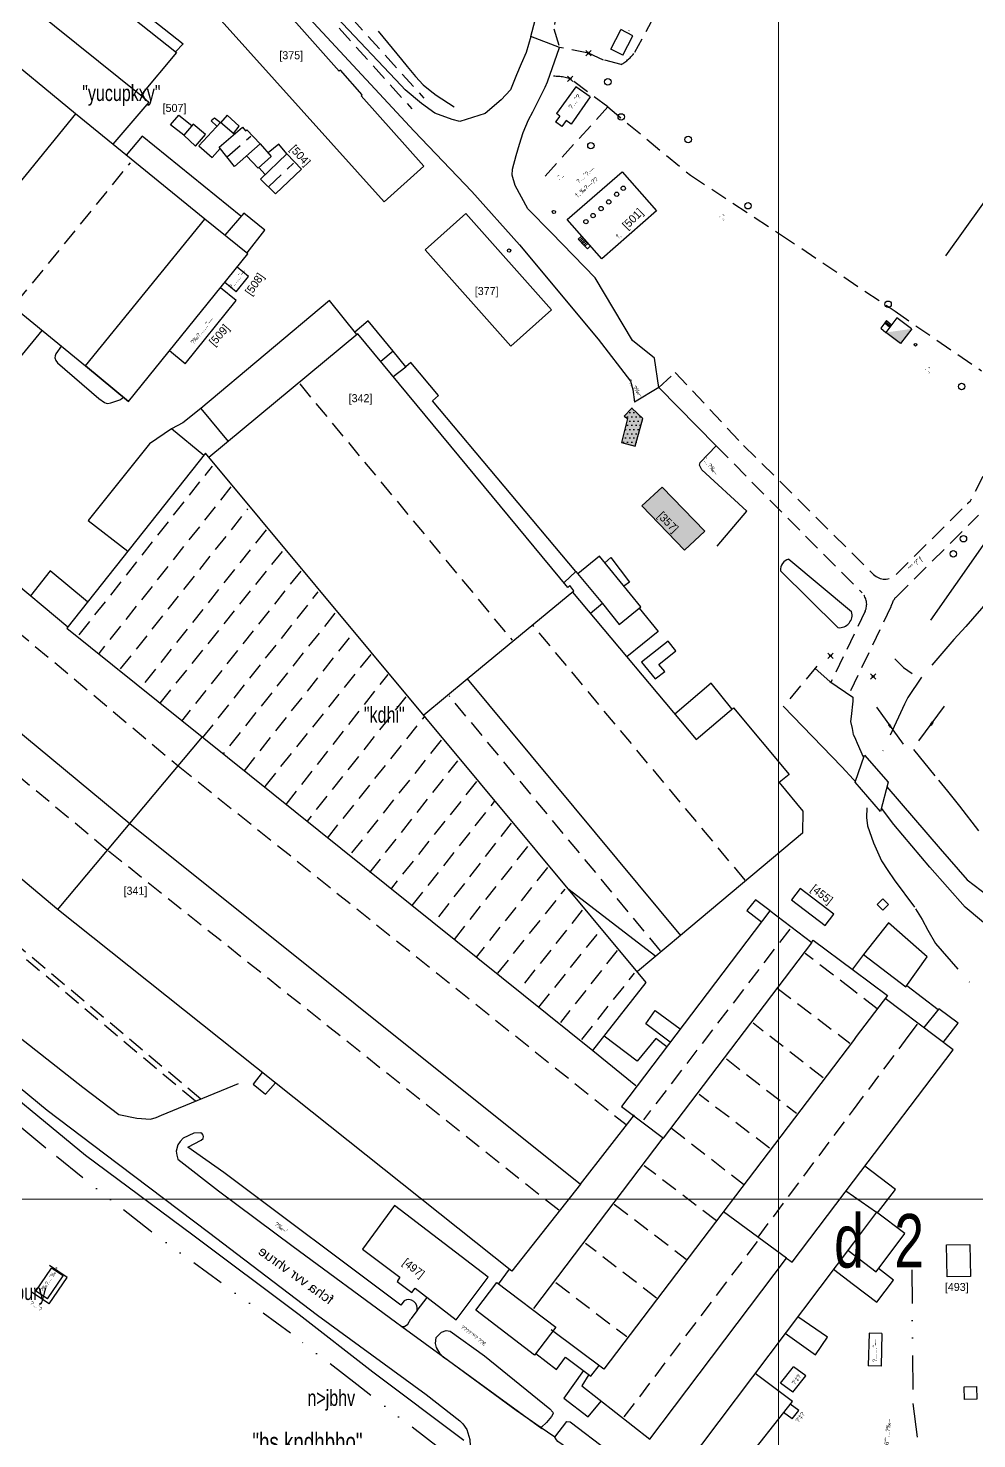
# Model space of a CAD drawing. Header units: millimetres. Extents: x 206768 to 208678, y 737854 to 739416.
# Drawn here: x 207295.3 to 207473.1, y 738824.6 to 739089 of the extents above; entities that cross this region are included whole.
import ezdxf
from ezdxf.enums import TextEntityAlignment as Align

# ---------------------------------------------------------------- set-up
doc = ezdxf.new("R2010")
doc.units = ezdxf.units.MM
doc.header["$LTSCALE"] = 0.5
doc.header["$PDMODE"] = 3
doc.header["$PDSIZE"] = 0.5
doc.linetypes.add('DIVIDE', pattern=[31.75, 12.7, -6.35, 0, -6.35, 0, -6.35])
doc.linetypes.add('HIDDEN', pattern=[9.524999999999999, 6.35, -3.175])
doc.layers.get('0').update_dxf_attribs({"color": 2})
for name, color, linetype in [('1BATIM', 6, 'Continuous'), ('1GADA', 14, 'Continuous'), ('1MADREGOT', 60, 'Continuous'), ('1TELE', 45, 'HIDDEN'), ('2LOCAL_PT', 7, 'Continuous'), ('E-ARUGA', 13, 'Continuous'), ('F-SHAAR', 41, 'HIDDEN'), ('H-DOT', 2, 'Continuous'), ('H-KATAN', 6, 'Continuous'), ('H-MIVNE', 6, 'Continuous'), ('H-ROOF', 6, 'HIDDEN'), ('H-SCHACHA', 6, 'Continuous'), ('H-TAS', 6, 'Continuous'), ('MISPAR', 1, 'Continuous'), ('R-GESHER', 1, 'Continuous'), ('R-MIDRACHA', 31, 'Continuous'), ('reshet', 255, 'Continuous'), ('TEXT', 7, 'Continuous'), ('TR_ANOT_L', 7, 'Continuous'), ('W-CANAL', 7, 'DIVIDE'), ('W-PIPE', 7, 'Continuous')]:
    doc.layers.add(name, color=color, linetype=linetype)
for name, color, linetype, lineweight in [('1COVER', 7, 'Continuous', 25), ('1DIRT-ROAD', 30, 'HIDDEN', 25), ('1KAV-ASFLT', 7, 'Continuous', 25), ('1PRAT', 12, 'Continuous', 25), ('A-NOTE', 82, 'Continuous', 9), ('R-E-SAFA', 7, 'Continuous', 25), ('R-ROAD', 7, 'Continuous', 25), ('rehovot', 7, 'Continuous', 40)]:
    doc.layers.add(name, color=color, linetype=linetype, lineweight=lineweight)
doc.layers.add('help', color=2, linetype='Continuous', lineweight=9, plot=False)
doc.styles.add('ESD', font='HEBTXT')
doc.styles.add('NR1', font='narkism$.shx')
doc.styles.add('REHOV-BIG', font='gil1.shx', dxfattribs={"height": 1.8})
doc.styles.add('TRHEBTXT', font='hebtxt')
pattern_1 = [(0, (0, 0), (0.396875, 0.79375), [0, -0.79375])]

# ---------------------------------------------------------------- blocks, each defined once
blk = doc.blocks.new('TRP9910')
blk.add_circle((0, 0), 0.35)
blk.add_point((0, 0))
at = {"style": 'TRHEBTXT', "flags": 8}
blk.add_attdef('HIGHTM', text='', height=1.6, dxfattribs=at).set_placement((-1, 0), align=Align.RIGHT)
blk.add_attdef('NAME', text='', height=1.8, dxfattribs=at).set_placement((0, 2.1), align=Align.BOTTOM_CENTER)
blk.add_attdef('HIGHTC', (1, 0), '', height=1.6, dxfattribs=at)
blk.add_attdef('MARK', text='', height=2, dxfattribs=at).set_placement((0, -1.3), align=Align.TOP_CENTER)
blk = doc.blocks.new('ANOT0')
at = {"style": 'TRHEBTXT', "flags": 8}
blk.add_attdef('TEXT', text='', height=1.6, dxfattribs=at).set_placement((0, -1.155555555555556), align=Align.TOP_CENTER)
blk = doc.blocks.new('ANOT200')
at = {"style": 'TRHEBTXT', "flags": 8}
blk.add_attdef('TEXT', text='', height=1.8, dxfattribs=at).set_placement((0, 0), align=Align.MIDDLE_CENTER)
blk = doc.blocks.new('ANOT21')
at = {"style": 'TRHEBTXT', "flags": 8}
blk.add_attdef('TEXT', text='', height=1.6, dxfattribs=at).set_placement((0, -1.155555555555556), align=Align.TOP_CENTER)
blk = doc.blocks.new('ANOT12')
at = {"style": 'TRHEBTXT', "flags": 8}
blk.add_attdef('TEXT', text='', height=1.6, dxfattribs=at).set_placement((0, -1.155555555555556), align=Align.TOP_CENTER)
blk = doc.blocks.new('TR_LOT')
at = {"flags": 8}
blk.add_attdef('LOT', text='', height=3, dxfattribs=at).set_placement((0, 0), align=Align.MIDDLE_CENTER)
blk = doc.blocks.new('PIPE-1')
for p, q in [((0.7495712233940139, 0.1998856595600955), (-0.7495712233940139, 0.1998856595600955)), ((0.7495712233940139, 0.1499142446555197), (-0.7495712233940139, 0.1499142446555197)), ((0.7495712233940139, 0.09994282980915159), (-0.7495712233940139, 0.09994282980915159)), ((0.7495712233940139, 0.04997141490457579), (-0.7495712233940139, 0.04997141490457579)), ((0.7495712233940139, 0), (-0.7495712233940139, 0)), ((0.7495712233940139, -0.04997141490457579), (-0.7495712233940139, -0.04997141490457579)), ((0.7495712233940139, -0.09994282980915159), (-0.7495712233940139, -0.09994282980915159)), ((0.7495712233940139, -0.1499142446555197), (-0.7495712233940139, -0.1499142446555197)), ((0.7495712233940139, -0.1998856595600955), (-0.7495712233940139, -0.1998856595600955))]:
    blk.add_line(p, q)
blk.add_lwpolyline([(-0.7495712233940139, -0.2498570744646713), (0.7495712233940139, -0.2498570744646713), (0.7495712233940139, 0.2498570744646713), (-0.7495712233940139, 0.2498570744646713)], close=True)

msp = doc.modelspace()

# ---------------------------------------------------------------- hatches: boundary and pattern name
at = {"layer": 'H-DOT'}
h = msp.add_hatch(dxfattribs=at)
h.set_pattern_fill('DOTS', color=253, scale=0.5, style=0)
h.set_pattern_definition(pattern_1)
h.paths.add_polyline_path([(207505.9, 738984.82), (207506.6, 738985.8), (207507.62, 738985.38), (207506.89, 738984.18)])
h.paths.add_polyline_path([(207503.1, 739003.99), (207504.48, 739002.9), (207505.47, 739004.11), (207504, 739005.11)])
h.paths.add_polyline_path([(207418.35, 738991.16), (207422.14, 738994.73), (207414.17, 739002.99), (207410.35, 738999.46)])
h.paths.add_polyline_path([(207531.3019267592, 738993.4751169131), (207534.3188674941, 738997.7558282303), (207536.413101335, 738996.2798320629), (207533.3961901397, 738991.9991626164)])
h.paths.add_polyline_path([(207408.47, 739017.81), (207407.05, 739016.32), (207407.65, 739015.84), (207406.53, 739011.33), (207409.09, 739010.64), (207410.5, 739015.84)])
edge = h.paths.add_edge_path()
edge.add_line((207460.9195902256, 739032.6728332972), (207458.84, 739029.89))
edge.add_line((207458.84, 739029.89), (207456.0572553775, 739031.9896159788))
edge.add_line((207458.14, 739034.75), (207456.07, 739031.9800000001))
edge.add_line((207460.91, 739032.66), (207458.14, 739034.75))
h = msp.add_hatch(dxfattribs=at)
h.set_pattern_fill('DOTS', color=253, scale=0.5, style=0)
h.set_pattern_definition(pattern_1)
h.paths.add_polyline_path([(207409.09, 739010.64), (207410.5, 739015.84), (207408.47, 739017.81), (207407.05, 739016.32), (207407.65, 739015.84), (207406.53, 739011.33)])

# ---------------------------------------------------------------- linework, layer by layer
at = {"layer": '1BATIM'}
for p, q in [((207336.6281416525, 739042.4936887322), (207334.4885052014, 739044.221247052)), ((207334.3023507913, 739039.6160681357), (207336.6281416525, 739042.4936887322)), ((207334.3021331289, 739037.9453990739), (207331.3455445781, 739040.3325705704)), ((207334.3023507913, 739039.6160681357), (207332.1627143401, 739041.3436264558)), ((207324.7475328348, 739026.1238225705), (207334.3021331289, 739037.9453990739)), ((207458.14, 739034.75), (207456.07, 739031.9800000001)), ((207460.91, 739032.66), (207458.14, 739034.75)), ((207458.84, 739029.89), (207456.0572553775, 739031.9896159788)), ((207460.9195902256, 739032.6728332972), (207458.84, 739029.89)), ((207324.7475328348, 739026.1238225705), (207321.7909442839, 739028.5109940672)), ((207455.3179164785, 738844.3207015494), (207452.9185514601, 738844.375905795)), ((207436.3346220458, 738835.0160444156), (207438.7754796166, 738838.1232867416)), ((207441.0537601802, 738836.4261328144), (207438.7754796166, 738838.1232867416)), ((207455.1776056876, 738838.2223154611), (207452.7782406692, 738838.2775197068)), ((207438.6129026095, 738833.3188904885), (207441.0537601802, 738836.4261328144)), ((207438.6129026095, 738833.3188904885), (207436.3346220458, 738835.0160444156)), ((207439.7527628256, 738829.9135028205), (207438.1483398934, 738831.1086816425)), ((207438.5168855747, 738828.340215567), (207436.9124626425, 738829.535394389)), ((207438.5168855747, 738828.340215567), (207439.7527628256, 738829.9135028205))]:
    msp.add_line(p, q, dxfattribs=at)
for points in [[(207452.9185514603, 738844.375905795), (207452.7782406692, 738838.2775197068)], [(207455.3179164786, 738844.3207015494), (207455.1776056876, 738838.2223154611)]]:
    msp.add_lwpolyline(points, dxfattribs=at)
at = {"layer": '1COVER'}
for p, q in [((207302.6169254184, 738854.871610779), (207299.2920670991, 738857.0956948369)), ((207299.2371531006, 738849.913797476), (207302.6169254184, 738854.871610779)), ((207299.2371531006, 738849.913797476), (207295.9560695227, 738852.1085994729))]:
    msp.add_line(p, q, dxfattribs=at)
at = {"layer": '1DIRT-ROAD'}
for p, q in [((207414.87, 739095.31), (207408.96, 739084.4500000001)), ((207355.8331066497, 739091.0254817683), (207369.4731066497, 739075.9254817683)), ((207355.8331066497, 739091.0254817683), (207369.4731066497, 739075.9254817683)), ((207353.6068933503, 739089.0145182316), (207367.2468933503, 739073.9145182318)), ((207353.6068933503, 739089.0145182316), (207367.2468933503, 739073.9145182318)), ((207400.34, 739084.3200000001), (207394.91, 739085.43)), ((207403.16, 739083.05), (207400.34, 739084.3200000001)), ((207406.44, 739082.2000000001), (207403.16, 739083.05)), ((207403.94, 739074.25), (207396.92, 739079.53)), ((207403.94, 739074.25), (207391.88, 739060.92)), ((207403.94, 739074.25), (207419.45, 739061.4500000001)), ((207419.45, 739061.4500000001), (207436.34, 739050.3600000001)), ((207436.34, 739050.3600000001), (207457.79, 739035.9500000001)), ((207457.79, 739035.9500000001), (207473.99, 739024.8)), ((207413.53, 739021.6400000001), (207416.5760862522, 739024.4965136992)), ((207416.5760862523, 739024.4965136993), (207429.4688813446, 739010.7480881633)), ((207478.71, 739013.4), (207471.796020906, 739000.2370579932)), ((207424.27, 739010.7100000001), (207451.6110660073, 738983.150490964)), ((207429.4195641307, 739010.7988477584), (207453.7613928869, 738986.6162894192)), ((207457.9894698021, 738986.6156781461), (207471.3231346403, 738999.8544414553)), ((207457.9812186564, 738982.3799164445), (207473.4368653595, 738997.7255585447)), ((207452.1837093281, 738979.7348988077), (207445.7576357851, 738966.4046212495)), ((207457.0122765021, 738980.5398694179), (207449.1162760711, 738964.1603685238))]:
    msp.add_line(p, q, dxfattribs=at)
for points in [[(207389.51, 739087.46), (207391.81, 739095.66), (207392.58, 739101.9), (207393.41, 739108.08), (207393.87, 739114.61), (207393.76, 739122.16), (207393.22, 739123.61), (207391.35, 739126.62), (207390.12, 739128.19), (207388.23, 739129.83), (207385.23, 739131.78), (207383.9, 739132.12), (207379.57, 739132.48), (207377.54, 739132.83), (207374.3, 739133.24), (207372.53, 739132.71)], [(207400.64, 739108.38), (207399.1, 739107.08), (207398.5, 739106.47), (207395.33, 739096.14), (207394.48, 739092.82), (207393.83, 739088.87), (207394.91, 739085.43)]]:
    msp.add_lwpolyline(points, dxfattribs=at)
for centre, radius, start, end in [((207402.2468034403, 739089.4325801469), 8.360210103172426, 300.1036553206263, 323.4169440883588), ((207393.8857491075, 739069.8851468451), 10.11087883712782, 72.53653220864089, 94.96881660589742), ((207473.4368653594, 738997.7255585447), 3, 123.1578942578012, 134.7953730895041), ((207455.875739083, 738988.7445610567), 3, 225.188059869533, 314.7953730895041), ((207449.4813220342, 738981.0376278332), 3, 334.2628648878151, 44.77202793291369), ((207454.3098892082, 738981.8425984434), 3, 334.2628648878151, 344.6175487653074), ((207460.0949493755, 738980.2510335338), 3, 134.7953730812545, 164.6175487653074)]:
    msp.add_arc(centre, radius, start, end, dxfattribs=at)
at = {"layer": '1GADA'}
for p, q in [((207482.26, 739003.49), (207464.41, 738978.0800000001)), ((207437.89, 738989.49), (207449.66, 738979.66)), ((207436.31, 738987.3200000001), (207447.1, 738976.65))]:
    msp.add_line(p, q, dxfattribs=at)
for centre, radius, start, end in [((207438.3902735334, 738987.4655381646), 2.085358322043537, 103.88052718948, 184.001953346683), ((207447.3420061159, 738979.0378120743), 2.400044470952586, 264.2128013199881, 15.02498103145522)]:
    msp.add_arc(centre, radius, start, end, dxfattribs=at)
at = {"layer": '1KAV-ASFLT'}
for p, q in [((207413.53, 739021.6400000001), (207408.93, 739018.89)), ((207413.53, 739021.6400000001), (207424.27, 739010.7100000001)), ((207368.2083197672, 738848.6479999785), (207370.1074607885, 738851.0897527201)), ((207365.37, 738845.68), (207391.5571888364, 738826.5455863156)), ((207394.03, 738824.91), (207391.25, 738826.76))]:
    msp.add_line(p, q, dxfattribs=at)
for points in [[(207244.26, 738944.51), (207245.68, 738942.39), (207246.51, 738941.38), (207247.03, 738940.75), (207258.87, 738929.59), (207268.46, 738921.07), (207288.77, 738903.72), (207305.58, 738890.53), (207312.33, 738885.4), (207315.68, 738884.69), (207318.22, 738884.49), (207319.32, 738884.81), (207320.32, 738885.25), (207334.7323527579, 738891.212515584)], [(207238.33, 738940.3400000001), (207265.12, 738914.08), (207298.89, 738886.22), (207309.7, 738878.02), (207329.08, 738863.33), (207349.53, 738847.76), (207369.88, 738832.94), (207376.19, 738827.98), (207376.78, 738827.41), (207377.56, 738826.32), (207378.08, 738824.49), (207378.48, 738817.59), (207376.43, 738810.95)], [(207331.95, 738874.53), (207325.25, 738879.27), (207327.75, 738880.61), (207328.12, 738880.9), (207328.2, 738881.25), (207328.12, 738881.52), (207327.93, 738881.75), (207327.66, 738881.95), (207326.33, 738881.9), (207324.38, 738880.97), (207323.77, 738880.36), (207323.37, 738879.71), (207323.07, 738878.53), (207323.14, 738877.78), (207323.38, 738877.05), (207331, 738871.1), (207344.99, 738860.65), (207364.15, 738846.55)], [(207364.16, 738846.55), (207365.37, 738845.68), (207365.85, 738845.65), (207366.5, 738846.11), (207367.05, 738847.1)], [(207394.61, 738824.12), (207394.33, 738824.4), (207394.03, 738824.91), (207396.3, 738827.86), (207396.89, 738827.81), (207403.93, 738822.43), (207404.08, 738822.13), (207403.95, 738821.57), (207403.89, 738821.25), (207403.87, 738820.64), (207403.66, 738820.3), (207403.02, 738819.4), (207402.69, 738818.99), (207402.44, 738818.75), (207402.33, 738818.66), (207401.66, 738819.23), (207394.61, 738824.12)]]:
    msp.add_lwpolyline(points, dxfattribs=at)
at = {"layer": '1MADREGOT'}
for p, q in [((207398.9925683678, 739050.0127705083), (207398.4074316323, 739049.4672294918)), ((207399.197146249, 739049.7933442325), (207398.6120095135, 739049.247803216)), ((207399.4017241302, 739049.5739179567), (207398.8165873947, 739049.0283769402)), ((207398.9925683678, 739050.0127705083), (207400.2325683678, 739048.6827705083)), ((207398.4074316323, 739049.4672294918), (207399.6474316322, 739048.1372294917)), ((207399.6063020114, 739049.3544916809), (207399.0211652759, 739048.8089506644)), ((207399.8234126053, 739049.12162306), (207399.2382758698, 739048.5760820433)), ((207400.0279904865, 739048.9021967842), (207399.442853751, 739048.3566557675)), ((207400.2325683677, 739048.6827705083), (207399.6474316322, 739048.1372294917)), ((207456.22, 739034.2100000001), (207455.87, 739033.76)), ((207455.87, 739033.76), (207456.8098891274, 739032.9700931802)), ((207456.0269850811, 739033.9803366789), (207456.9584478917, 739033.1975115509)), ((207456.22, 739034.2100000001), (207457.1514628105, 739033.427174872))]:
    msp.add_line(p, q, dxfattribs=at)
at = {"layer": '1PRAT'}
for p, q in [((207404.5199896098, 739085.101049294), (207406.3899896098, 739088.7410492939)), ((207408.65, 739087.5800000001), (207406.41, 739088.78)), ((207406.78, 739083.9400000001), (207408.65, 739087.5800000001)), ((207406.78, 739083.9400000001), (207404.5199896098, 739085.101049294)), ((207397.99, 739078.02), (207394.31, 739073.04)), ((207400.65, 739076.16), (207397.0748777432, 739071.0471907511)), ((207400.65, 739076.16), (207397.99, 739078.02)), ((207394.9465200176, 739072.5491948967), (207394.1665200176, 739071.4491948967)), ((207395.35, 739070.6100000001), (207394.1665200176, 739071.4491948967)), ((207394.94, 739072.54), (207394.31, 739073.04)), ((207396.13, 739071.7100000001), (207395.35, 739070.6100000001)), ((207397.0748777432, 739071.0471907511), (207396.1290020106, 739071.7085925791)), ((207396.35, 739053.17), (207406.63, 739062.1000000001)), ((207406.63, 739062.1000000001), (207413.1, 739054.77)), ((207413.1, 739054.77), (207402.83, 739045.79)), ((207402.83, 739045.79), (207396.35, 739053.17)), ((207400.16, 739047.65), (207399.6474316322, 739048.1372294917)), ((207400.16, 739047.65), (207400.6989730554, 739048.2170029092)), ((207400.6916797656, 739048.2251002935), (207400.1986033409, 739048.717065458)), ((207455.87, 739033.76), (207455.13, 739032.77)), ((207455.13, 739032.77), (207456.07, 739031.9800000001))]:
    msp.add_line(p, q, dxfattribs=at)
for centre, radius in [((207403.96, 739078.9700000001, 9.24), 0.6), ((207406.47, 739072.3900000001, 9.39), 0.6), ((207419.02, 739068.16, 9.75), 0.6), ((207400.78, 739067, 9.5), 0.6), ((207405.62, 739057.9, 11.4), 0.4), ((207406.85, 739059.02, 11.4), 0.4), ((207393.85, 739054.5700000001, 9.45), 0.3), ((207402.7, 739055.2, 11.44), 0.4), ((207404.1400000001, 739056.4500000001, 11.43), 0.4), ((207430.24, 739055.7300000001, 9.82), 0.6), ((207399.85, 739052.75, 11.45), 0.4), ((207401.2, 739053.89, 11.5), 0.4), ((207385.45, 739047.3300000001, 10.77), 0.3), ((207456.49, 739037.28, 9.98), 0.6), ((207461.61, 739029.6900000001, 9.25), 0.25), ((207470.28, 739021.8500000001, 10.46), 0.6), ((207470.62, 738993.3200000001, 9.45), 0.6), ((207468.72, 738990.49, 9.4), 0.6)]:
    msp.add_circle(centre, radius, dxfattribs=at)
at = {"layer": '1TELE'}
for p, q in [((207326.6441393131, 738887.8663513927), (207246.4208982835, 738955.0584901132)), ((207327.6866143432, 738888.297632372), (207247.0005323534, 738955.877430249))]:
    msp.add_line(p, q, dxfattribs=at)
at = {"layer": 'E-ARUGA'}
msp.add_lwpolyline([(207399.3947708119, 738837.3814572438), (207395.74, 738832.24), (207400.3, 738828.72), (207402.7375262236, 738831.672888911)], dxfattribs=at)
at = {"layer": 'F-SHAAR'}
msp.add_lwpolyline([(207443.16, 738969.41), (207438.01, 738963.29)], dxfattribs=at)
at = {"layer": 'H-KATAN'}
for points in [[(207410.26, 738970.16), (207412.85, 738967.03), (207414.65, 738968.45), (207413.53, 738969.75), (207416.69, 738972.31), (207415.24, 738974.12), (207410.26, 738970.16)], [(207439.9952354435, 738927.7788289248), (207438.3622413666, 738925.6310050796), (207444.7148344082, 738920.8012181676), (207446.3477855726, 738922.9490747307), (207439.9952354435, 738927.7788289248)], [(207455.4978246896, 738923.7020290545), (207456.5451920281, 738924.7301992105), (207455.4871543917, 738925.8079701321), (207454.4398081803, 738924.779779582), (207455.4978246896, 738923.7020290545)], [(207473.0350728195, 738834.4216404913), (207473.0953587254, 738832.0312483513), (207470.7999515469, 738831.973335006), (207470.7396177248, 738834.3637302336), (207473.0350728195, 738834.4216404913)]]:
    msp.add_lwpolyline(points, dxfattribs=at)
at = {"layer": 'H-MIVNE'}
for p, q in [((207326.21, 739071.03), (207324.48, 739068.96)), ((207328.53, 739069.11), (207326.21, 739071.03)), ((207331.33, 739071.34), (207327.29, 739066.98)), ((207333.9279081813, 739069.1483490652), (207331.33, 739071.34)), ((207324.48, 739068.96), (207326.69, 739066.92)), ((207326.69, 739066.92), (207328.53, 739069.11)), ((207331.1, 739066.73), (207335.45, 739070.45)), ((207335.45, 739070.45), (207336.04, 739069.76)), ((207336.04, 739069.76), (207336.29, 739069.99)), ((207336.29, 739069.99), (207338.78, 739067.32)), ((207327.29, 739066.98), (207329.82, 739064.81)), ((207329.82, 739064.81), (207331.3160177646, 739066.455619541)), ((207333.95, 739063.11), (207331.1, 739066.73)), ((207338.78, 739067.32), (207333.95, 739063.11)), ((207343.81, 739065.44), (207338.86, 739060.75)), ((207342.32, 739067.25), (207340.2827414059, 739065.628508466)), ((207343.81, 739065.44), (207342.32, 739067.25)), ((207346.56, 739062.62), (207343.81, 739065.44)), ((207339.7505689892, 739061.5937916281), (207338.5133881335, 739062.9003471113)), ((207338.86, 739060.75), (207341.65, 739057.94)), ((207341.65, 739057.94), (207346.56, 739062.62)), ((207408.47, 739017.81), (207407.05, 739016.32)), ((207410.5, 739015.84), (207408.47, 739017.81)), ((207407.65, 739015.84), (207406.53, 739011.33)), ((207407.05, 739016.32), (207407.65, 739015.84)), ((207409.09, 739010.64), (207410.5, 739015.84)), ((207406.53, 739011.33), (207409.09, 739010.64)), ((207299.43, 738987.33), (207295.7247261618, 738982.6457759717)), ((207306.455337415, 738981.4966492635), (207299.43, 738987.33)), ((207364, 738868.33), (207357.99, 738860.14)), ((207381.55, 738854.93), (207364, 738868.33)), ((207357.99, 738860.14), (207365, 738854.91)), ((207467.4647649754, 738860.9366135518), (207471.8199954349, 738861.002400979)), ((207467.5549443695, 738854.9626410225), (207467.4647649754, 738860.9366135518)), ((207471.8199954349, 738861.002400979), (207471.9101757587, 738855.0283413393)), ((207365, 738854.91), (207364.45, 738854.11)), ((207364.45, 738854.11), (207367.2, 738852.03)), ((207375.52, 738846.88), (207381.55, 738854.93)), ((207471.9101757587, 738855.0283413393), (207467.5549443695, 738854.9626410225)), ((207367.2, 738852.03), (207367.87, 738852.83)), ((207367.87, 738852.83), (207375.52, 738846.88))]:
    msp.add_line(p, q, dxfattribs=at)
at = {"layer": 'H-ROOF'}
for points in [[(207332.67, 739064.94), (207337.03, 739068.76)], [(207293.08, 739037.51), (207314.49, 739063.8)], [(207340.39, 739059.36), (207345.04, 739063.69)], [(207346.21, 739022.33), (207386.01, 738974.32)], [(207304.87, 738975.29), (207329.84, 739006.94)], [(207333.32, 739003.03), (207308.54, 738971.81)], [(207312.64, 738968.91), (207336.51, 738998.93)], [(207339.89, 738995), (207316.55, 738965.58)], [(207274.71, 738991.48), (207323.45, 738950.72), (207407.4, 738883.5)], [(207320.07, 738962.51), (207343.11, 738991.14)], [(207346.4, 738987.27), (207324.03, 738959.13)], [(207327.99, 738955.97), (207349.69, 738983.37)], [(207352.8, 738979.37), (207331.78, 738952.9)], [(207394.75, 738867.44), (207310.2, 738934.89), (207261.44, 738975.55)], [(207335.84, 738949.82), (207356.13, 738975.53)], [(207429.71, 738929.31), (207389.97, 738977.03)], [(207359.53, 738971.64), (207339.52, 738946.73)], [(207343.65, 738943.52), (207362.77, 738967.88)], [(207366.1, 738963.69), (207347.57, 738940.36)], [(207413.84, 738916.08), (207374.24, 738963.85)], [(207351.4, 738937.18), (207369.57, 738959.95)], [(207372.71, 738955.54), (207355.66, 738934.11)], [(207359.36, 738930.78), (207375.84, 738951.67)], [(207379.35, 738947.79), (207363.39, 738927.82)], [(207367.3, 738924.56), (207382.72, 738944.06)], [(207385.86, 738939.99), (207371.38, 738921.42)], [(207375.19, 738918.19), (207389.26, 738936.02)], [(207392.63, 738931.67), (207379.3, 738914.88)], [(207383.33, 738911.86), (207395.95, 738927.62)], [(207399.16, 738923.69), (207387.39, 738908.81)], [(207438.05, 738920.14), (207410.67, 738884.41)], [(207391.04, 738905.51), (207402.49, 738919.84)], [(207405.68, 738916.12), (207395.1, 738902.62)], [(207450, 738908.614740741), (207440.95, 738915.6)], [(207399.11, 738899.46), (207408.97, 738911.9)], [(207435.71, 738909.05), (207449.3, 738898.79)], [(207454.45, 738905.18), (207450, 738908.614740741)], [(207444.31, 738892.24), (207431.21, 738902.49)], [(207460.2688082123, 738900), (207462.02, 738902.34)], [(207450, 738886.2784810974), (207460.2688082124, 738900)], [(207426.2, 738895.8), (207439.32, 738885.62)], [(207434.27, 738879.1), (207421.06, 738889.14)], [(207432.13, 738862.4), (207450, 738886.2784810974)], [(207415.87, 738882.83), (207429.39, 738872.35)], [(207424.31, 738865.48), (207410.77, 738875.8)], [(207405.16, 738868.59), (207418.65, 738858.29)], [(207407.05, 738828.71), (207432.46, 738862.18)], [(207413.08, 738850.99), (207399.75, 738861.22)], [(207394.22, 738853.88), (207407.49, 738843.77)]]:
    msp.add_lwpolyline(points, dxfattribs=at)
at = {"layer": 'H-SCHACHA'}
for p, q in [((207296.749000761, 738852.3000502556), (207299.6781367696, 738856.5968217846)), ((207301.8392946773, 738855.1511671471), (207299.6781367696, 738856.5968217846)), ((207298.9101586685, 738850.8543956178), (207301.8392946773, 738855.1511671471)), ((207298.9101586685, 738850.8543956178), (207296.749000761, 738852.3000502556))]:
    msp.add_line(p, q, dxfattribs=at)
for points in [[(207316.3728109335, 739092.4191582024), (207324.36, 739086.08), (207322.9, 739084.61)], [(207324.48, 739068.96), (207321.96, 739070.89), (207323.55, 739072.72), (207325.9754342744, 739070.7493346522)], [(207333.7733706157, 739069.2787202626), (207334.85, 739070.63), (207332.61, 739072.71), (207331.38, 739071.28), (207330.2, 739072.15), (207329.6, 739071.63), (207330.6680035016, 739070.6255681354)], [(207338.78, 739067.32), (207340.85, 739064.99), (207338.39, 739062.79), (207336.2282824182, 739065.095832087)], [(207418.35, 738991.16), (207422.14, 738994.73), (207414.17, 739002.99), (207410.35, 738999.46), (207418.35, 738991.16)], [(207403.3730099138, 738988.8197292301), (207404.52, 738989.78), (207408.05, 738985.2), (207406.9524125587, 738984.4571882972)], [(207409.8636192407, 738980.3266614593), (207413.4, 738975.96), (207407.5165263409, 738971.1575886387)], [(207415.007110441, 738898.0829602152), (207412.98, 738899.62), (207409.46, 738895.4), (207403.2990051787, 738900.1075206908)], [(207339.1957050132, 738893.2768160905), (207337.49, 738891.07), (207339.82, 738889.23), (207341.637133903, 738891.3317452372)], [(207450, 738853.5570460047), (207454.39, 738850.23), (207457.52, 738854.35), (207454.6869228019, 738856.5020490254)], [(207446.2738951868, 738856.3809462627), (207450, 738853.5570460047)]]:
    msp.add_lwpolyline(points, dxfattribs=at)
at = {"layer": 'H-TAS'}
for p, q in [((207336.5, 739046.71), (207328.4, 739053.25)), ((207314.12, 739019.02), (207336.5, 739046.71)), ((207306.07, 739025.76), (207314.12, 739019.02)), ((207300.67, 738923.97), (207252.22, 738964.55)), ((207385.96, 738856.02), (207300.67, 738923.97)), ((207398.85, 738872.36), (207385.96, 738856.02)), ((207450, 738861.3248410485), (207418.47, 738819.49)), ((207438.55, 738831.62), (207431.544980828, 738836.838231673)), ((207428.99, 738819.45), (207438.55, 738831.62))]:
    msp.add_line(p, q, dxfattribs=at)
for points in [[(207305.93, 739118.96), (207362.03, 739056.46), (207369.47, 739063.16), (207357.72, 739076.33), (207357.93, 739076.5), (207353.84, 739081.15), (207353.62, 739080.97), (207313.68, 739125.93)], [(207301.4450092312, 739101.692313257), (207323.1, 739084.45), (207316.42, 739076.45)], [(207288.0874719253, 739099.2032299615), (207316.42, 739076.45), (207317.92, 739075.14), (207311.2017590518, 739067.2484032139)], [(207304.16, 739072.98), (207288.66, 739085.73)], [(207314.12, 739019.02), (207306.07, 739025.76), (207328.4, 739053.25), (207304.16, 739072.98), (207281.79, 739045.56), (207306.07, 739025.76)], [(207335.1924612916, 739053.752667469), (207316.69, 739068.76), (207313.6978804047, 739065.2167004792)], [(207336.34, 739046.9), (207339.64, 739051.17), (207335.72, 739054.37), (207332.1651099777, 739050.2100223142)], [(207393.411398906, 739036.2384272086), (207385.7513182543, 739029.4250949997), (207369.7084882366, 739047.4613353304), (207377.3684337485, 739054.2748217436), (207393.411398906, 739036.2384272086)], [(207297.8599391562, 739032.3296034909), (207293.63, 739027.19), (207287.73, 739032.1), (207291.7480577674, 739037.3615213721)], [(207356.9303669989, 739031.5891204376), (207351.79, 739037.96), (207327.65, 739017.73), (207332.8005208518, 739011.5493749777)], [(207363.71, 739028.46), (207359.05, 739034.18), (207356.5426745798, 739032.0696195363)], [(207377.59, 738967.07), (207397.58, 738983.54), (207396.85, 738984.56), (207396.46, 738984.2), (207357.1, 739031.73), (207329.2000124507, 739008.5591664433)], [(207363.75, 739023.7), (207366.09, 739025.56), (207363.71, 739028.46), (207361.3941276008, 739026.5445354455)], [(207397.97, 738987.15), (207371.09, 739019.19), (207372.21, 739020.15), (207367.0115218415, 739026.3322487951), (207366.09, 739025.56)], [(207327.65, 739017.73), (207324.27, 739015.06), (207322.18, 739013.94)], [(207328.2165082765, 739008.9197389083), (207322.18, 739013.94), (207318.07, 739011.1), (207306.57, 738996.72), (207314.0073045096, 738991.0135209404)], [(207328.55, 739009.34), (207302.53, 738976.55), (207401.17, 738897.38), (207411.13, 738910.14), (207328.55, 739009.34)], [(207302.77, 738976.76), (207278.83, 738996.76)], [(207402.98, 738981.19), (207406.0817002844, 738977.2452133459), (207410.15, 738980.56), (207402.38, 738990.03), (207398.3317213304, 738986.7196887963)], [(207395.75, 738985.13), (207397.97, 738987.15), (207402.98, 738981.19), (207400.7095348084, 738979.2774406514)], [(207397.3174861761, 738983.323711722), (207420.5, 738955.67), (207427.54, 738961.64), (207437.95, 738949.14), (207436.1, 738947.6), (207440.54, 738942.27), (207440.42, 738938.1), (207417.6, 738918.95)], [(207265.32, 738980.56), (207314.33, 738939.94), (207398.85, 738872.36), (207408.94, 738885.36)], [(207369.46, 738960.34), (207377.58, 738967.07), (207417.6, 738918.95), (207409.49, 738912.21)], [(207427.21, 738961.46), (207423.32, 738966.25), (207416.4951415122, 738960.4472732048)], [(207327.8976180401, 738956.1895547422), (207300.76, 738923.76)], [(207396.4901433634, 738927.7262651778), (207412.9571761171, 738915.0914755894)], [(207434.36, 738923.6), (207431.62, 738925.61), (207430.04, 738923.62), (207432.7729514414, 738921.5195657044)], [(207406.53, 738886.9), (207414.38, 738880.94), (207442.17, 738917.6), (207434.35, 738923.6), (207406.53, 738886.9)], [(207451.91, 738915.41), (207459.83, 738909.32), (207463.79, 738914.92), (207456.58, 738921.31), (207451.91, 738915.41)], [(207442.16, 738917.59), (207442.47, 738918.08), (207450, 738912.4797989948)], [(207451.91, 738915.41), (207450, 738912.8891441443)], [(207450, 738912.8891441443), (207449.8016294988, 738912.627330825)], [(207450, 738912.4797989948), (207456.4, 738907.72), (207450.5380899358, 738900)], [(207460.0284097549, 738909.6005794514), (207465.8872727273, 738905.0700000001)], [(207465.403095488, 738900), (207455.9663159293, 738907.1488481077)], [(207415.6503460215, 738898.9315132634), (207411.1, 738902.41), (207412.83, 738904.89), (207417.5393869667, 738901.4235263005)], [(207467.6816486486, 738899.9999999999), (207469.64, 738902.49), (207466, 738905.21), (207463.1681808506, 738901.6930633145)], [(207450, 738899.2913479978), (207403.21, 738837.67), (207393.31, 738845.06)], [(207450.5380899357, 738900), (207450, 738899.2913479978)], [(207450, 738872.9273126445), (207468.69, 738897.51), (207465.403095488, 738900)], [(207466.8309355895, 738898.9183373476), (207467.6816486486, 738899.9999999999)], [(207401.17, 738897.38), (207409.19, 738890.82)], [(207414.2933524027, 738881.0057859464), (207390.02, 738849.01)], [(207454.4900080716, 738866.9505193012), (207457.9, 738871.31), (207452.1072363842, 738875.6989302591)], [(207437.48, 738858.47), (207438.5008881734, 738857.7449987796), (207450, 738872.9273126445)], [(207448.6010452895, 738871.0802682975), (207450, 738870.1009999998)], [(207450, 738870.1009999998), (207454.33, 738867.07), (207450, 738861.3248410485)], [(207400.3769727584, 738836.6411564135), (207399.07, 738834.55), (207411.83, 738824.54), (207437.48, 738858.48), (207425.63, 738867.15)], [(207450, 738859.1593457945), (207454.24, 738855.91), (207459.66, 738863.09), (207454.33, 738867.07)], [(207448.89, 738860.01), (207450, 738859.1593457945)], [(207394.22, 738845.51), (207390.21, 738840.27), (207379.23, 738848.73), (207383.13, 738853.88), (207394.22, 738845.51)], [(207383.481699414, 738853.6145604964), (207385.5174047178, 738856.3726128434)], [(207437.2114641227, 738844.4170763629), (207442.8976821303, 738840.3431166887), (207445.1260457551, 738843.6401512612), (207439.5625919188, 738847.4762109172)], [(207390.47, 738840.6), (207394.35, 738837.62), (207396.04, 738839.91), (207400.75, 738836.36), (207402.3412649821, 738838.3184799781)]]:
    msp.add_lwpolyline(points, dxfattribs=at)
at = {"layer": 'help', "elevation": 8.36}
for points in [[(207237.5062545967, 739150.209511107), (207435.9562545967, 739150.209511107), (207435.9562545967, 738869.544511107), (207237.5062545967, 738869.544511107)], [(207435.9562545967, 739150.209511107), (207634.4062545967, 739150.209511107), (207634.4062545967, 738869.544511107), (207435.9562545967, 738869.544511107)], [(207237.5062545967, 738869.544511107), (207435.9562545967, 738869.544511107), (207435.9562545967, 738588.8795111071), (207237.5062545967, 738588.8795111071)], [(207435.9562545967, 738869.544511107), (207634.4062545967, 738869.544511107), (207634.4062545967, 738588.8795111071), (207435.9562545967, 738588.8795111071)]]:
    msp.add_lwpolyline(points, close=True, dxfattribs=at)
at = {"layer": 'R-E-SAFA'}
for p, q in [((207365.16, 738849.68), (207331.95, 738874.53)), ((207365.7591124143, 738850.4806649206), (207365.1599999999, 738849.68)), ((207368.2083197672, 738848.6479999785), (207367.0500000002, 738847.1000000003))]:
    msp.add_line(p, q, dxfattribs=at)
for points in [[(207301.5417182213, 739029.4527503796), (207300.47, 739027.96), (207300.36, 739027.6), (207300.3, 739027.25), (207300.46, 739026.73), (207300.78, 739026.32), (207308.57, 739019.59), (207309.61, 739018.88), (207309.93, 739018.7), (207310.22, 739018.65), (207310.82, 739018.78), (207312.5, 739019.36), (207312.84, 739019.58), (207313.17, 739019.87)], [(207374.11, 738839.23), (207373.08, 738839.92), (207372.5, 738840.56), (207371.82, 738841.73), (207371.68, 738842.5), (207371.76, 738843.61), (207372.76, 738844.6), (207373.67, 738844.93), (207374.38, 738844.76), (207380.85, 738840.16), (207393.1, 738830.25), (207393.63, 738829.62), (207393.73, 738829.34), (207393.38, 738828.78), (207392.45, 738827.64), (207391.51, 738826.81), (207391.25, 738826.76), (207386.78, 738829.88), (207374.11, 738839.23)]]:
    msp.add_lwpolyline(points, dxfattribs=at)
msp.add_arc((207366.5825146626, 738849.0281594344), 1.66965968099005, 346.8390783437317, 119.5482108267183, dxfattribs=at)
at = {"layer": 'R-GESHER'}
msp.add_lwpolyline([(207450.34, 738947.66), (207452.08, 738952.73), (207456.49, 738947.68), (207455.1, 738942.17), (207450.34, 738947.66)], dxfattribs=at)
at = {"layer": 'R-MIDRACHA'}
msp.add_lwpolyline([(207376.96, 738824.27), (207359.9, 738837.08), (207346.12, 738847.82), (207326.2, 738862.75), (207306.04, 738877.71), (207284.2, 738895.71), (207262.69, 738913.07), (207247.91, 738926.81), (207236.7736486571, 738938.6465507101)], dxfattribs=at)
at = {"layer": 'R-ROAD'}
msp.add_line((207447.85, 738950.55), (207436.84, 738961.95), dxfattribs=at)
for points in [[(207279.3688239559, 739163.1938637279), (207293.79, 739150.18), (207319.57, 739122.7), (207341.46, 739097.95), (207367.63, 739069.72), (207378.45, 739058.43), (207378.45, 739058.43)], [(207386.57, 739059.55), (207386.03, 739061.47), (207386.1, 739062.6), (207386.79, 739065.13), (207387.43, 739067.3), (207388.07, 739069.44), (207389.09, 739071.86), (207389.89, 739073.31), (207392.23, 739077.96), (207392.66, 739078.95), (207394.91, 739085.43), (207389.51, 739087.46), (207388.63, 739084.47), (207387.7, 739082.31), (207386.87, 739080.27), (207385.69, 739077.48), (207383.99, 739075.56), (207380.95, 739073.05), (207376.24, 739071.55), (207374.8, 739071.89), (207371.51, 739073.09), (207369.05, 739074.88), (207365.99, 739077.45), (207365.19, 739078.25), (207353.18, 739091.05)], [(207378.45, 739058.43), (207387.39, 739048.42), (207402.13, 739030.75), (207408.23, 739022.87), (207408.64, 739021.31), (207408.93, 739018.89)], [(207408.58, 739030.47), (207408.58, 739030.48), (207401.56, 739042.25), (207393.41, 739050.64), (207388.97, 739055.13), (207386.57, 739059.55)], [(207413.53, 739021.6400000001), (207412.68, 739027.15), (207408.58, 739030.48)], [(207424.4345498837, 738991.9191634441), (207430.02, 738998.47), (207421.56, 739006.26), (207421.15, 739007.09), (207421.28, 739007.62), (207424.27, 739010.7100000001)], [(207442.806019883, 738968.9893478998), (207445.57, 738966.53), (207449.91, 738963.63), (207449.88, 738962.88), (207449.58, 738960), (207449.47, 738959.03), (207449.73, 738957.77), (207449.97, 738956.65), (207450, 738956.5815384616)], [(207450, 738956.5815384616), (207450.36, 738955.76), (207450.68, 738955.01), (207451.81, 738952.44)], [(207450, 738948.2137795276), (207447.85, 738950.55)], [(207450.39, 738947.79), (207450.39, 738947.79), (207450, 738948.2137795276)], [(207456.27, 738946.82), (207466.25, 738935.21), (207471.3, 738929.38), (207475.28, 738926.39), (207478.22, 738926.04)], [(207476.7, 738919.47), (207470.92, 738924.28), (207464.32, 738931.76), (207457.57, 738939.78), (207455.2551019226, 738942.7848284848)]]:
    msp.add_lwpolyline(points, dxfattribs=at)
at = {"layer": 'W-CANAL'}
for points in [[(207604.6, 739157.94), (207595.56, 739146.25), (207579.3, 739124.94), (207562.6, 739101.86), (207552.53, 739088.57), (207537.24, 739067.21), (207519.33, 739043.58), (207501.75, 739018.45), (207493.37, 739008), (207475.23, 738981.68), (207471.05, 738976.89), (207468.81, 738974.45), (207462.78, 738967.4), (207460.19, 738963.58), (207459.55, 738962.29), (207454.85, 738952.09)], [(207322.67, 739130.75), (207333.43, 739117.42), (207341.82, 739108.14), (207352.68, 739097.45), (207360.92, 739088.43), (207363.51, 739085.25), (207365.26, 739083.14), (207366.36, 739081.82), (207367.88, 739079.96), (207369.36, 739078.4), (207370.65, 739077.34), (207371.77, 739076.45), (207375.13, 739074.28)], [(207425.85, 739110.39), (207416.42, 739098.19), (207407.87, 739088.5)], [(207457.73, 738970.82), (207459.4, 738969.21), (207460.99, 738968.04)], [(207461.23, 738953.79), (207465.93, 738948.08), (207467.61, 738946.03), (207469.88, 738943.22), (207473.41, 738938.56)], [(207452.52, 738942.85), (207452.42, 738941.08), (207452.66, 738939.51), (207453.77, 738936.29), (207455.25, 738932.96), (207456.44, 738931.16), (207457.65, 738929.36), (207461.63, 738923.96), (207462.85, 738921.96), (207463.95, 738919.96), (207465.4, 738917.43), (207472.28, 738909.55)], [(207372.3, 738822.94), (207356.91, 738834.78), (207344.48, 738844.39), (207318.17, 738863.56), (207298.62, 738879.07), (207277.0611213113, 738897.2648604199)], [(207460.97, 738856.3), (207461.14, 738831.24), (207465.49, 738796.62), (207466.6, 738784.72), (207466.43, 738782.37), (207465.4, 738779.64), (207464.39, 738778.37)]]:
    msp.add_lwpolyline(points, dxfattribs=at)
at = {"layer": 'W-PIPE'}
for points in [[(207467.32, 739046.35), (207480.85, 739065.3)], [(207454.35, 738961.73), (207459.32, 738954.81)], [(207462.23, 738955.46), (207467.09, 738961.91)]]:
    msp.add_lwpolyline(points, dxfattribs=at)

# ---------------------------------------------------------------- block references
at = {"layer": '2LOCAL_PT', "yscale": 0.5, "zscale": 0.5}
for p, xscale, rotation in [((207400.34, 739084.3200000001, 9.29), 0.4999999999937295, 53.52307102279454), ((207396.92, 739079.53, 9.19), 0.4999999999639627, 54.69604430269343), ((207445.69, 738971.4, 9.5), 0.500000000012272, 332.0635147203453), ((207453.71, 738967.4800000001, 9.25), 0.4999999999851166, 333.575805291629)]:
    msp.add_blockref('TRP9910', p, dxfattribs=dict(at, xscale=xscale, rotation=rotation))
at = {"layer": 'MISPAR'}
ref = msp.add_blockref('TR_LOT', (207351.6232668503, 739074.9821742034), dxfattribs=dict(at, xscale=0.5, yscale=0.5, zscale=0.5))
ref.add_attrib('LOT', '[375]', dxfattribs={"layer": '0', "height": 1.5, "flags": 8}).set_placement((207344.6133210551, 739083.9490660754), align=Align.MIDDLE_CENTER)
ref = msp.add_blockref('TR_LOT', (207320.8771208862, 739072.6135839042), dxfattribs=dict(at, xscale=0.5, yscale=0.5, zscale=0.5))
ref.add_attrib('LOT', '[507]', dxfattribs={"layer": '0', "height": 1.5, "flags": 8}).set_placement((207322.7338431705, 739074.0770341017), align=Align.MIDDLE_CENTER)
ref = msp.add_blockref('TR_LOT', (207346.307485806, 739065.1555560228), dxfattribs=dict(at, xscale=0.5, yscale=0.5, zscale=0.5))
ref.add_attrib('LOT', '[504]', dxfattribs={"layer": '0', "height": 1.5, "rotation": 312.3705573106584, "flags": 8}).set_placement((207346.307485806, 739065.1555560228), align=Align.MIDDLE_CENTER)
ref = msp.add_blockref('TR_LOT', (207406.9343217784, 739053.0841397172), dxfattribs=dict(at, xscale=0.5, yscale=0.5, zscale=0.5))
ref.add_attrib('LOT', '[501]', dxfattribs={"layer": '0', "height": 1.5, "rotation": 44.78393911869519, "flags": 8}).set_placement((207408.6106545138, 739053.29334032), align=Align.MIDDLE_CENTER)
ref = msp.add_blockref('TR_LOT', (207339.2276120925, 739038.5292868492), dxfattribs=dict(at, xscale=0.5, yscale=0.5, zscale=0.5))
ref.add_attrib('LOT', '[508]', dxfattribs={"layer": '0', "height": 1.5, "rotation": 55.24141907322814, "flags": 8}).set_placement((207337.7444198977, 739041.046614652), align=Align.MIDDLE_CENTER)
ref = msp.add_blockref('TR_LOT', (207380.073494594, 739039.7549001443), dxfattribs=dict(at, xscale=0.5, yscale=0.5, zscale=0.5))
ref.add_attrib('LOT', '[377]', dxfattribs={"layer": '0', "height": 1.5, "flags": 8}).set_placement((207381.2442346543, 739039.7549001443), align=Align.MIDDLE_CENTER)
ref = msp.add_blockref('TR_LOT', (207336.7396100434, 739030.4564269786), dxfattribs=dict(at, xscale=0.5, yscale=0.5, zscale=0.5))
ref.add_attrib('LOT', '[509]', dxfattribs={"layer": '0', "height": 1.5, "rotation": 48.97673954891647, "flags": 8}).set_placement((207331.1034867482, 739031.492971881), align=Align.MIDDLE_CENTER)
at = {"layer": 'MISPAR', "xscale": 0.5, "yscale": 0.5, "zscale": 0.5}
for p, values in [((207357.6041512502, 739019.6665202733), {'LOT': '[342]'}), ((207315.4101683805, 738927.3330845775), {'LOT': '[341]'})]:
    msp.add_blockref('TR_LOT', p, dxfattribs=at).add_auto_attribs(values)
at = {"layer": 'MISPAR'}
ref = msp.add_blockref('TR_LOT', (207418.4373102458, 739001.3156764284), dxfattribs=dict(at, xscale=0.5, yscale=0.5, zscale=0.5))
ref.add_attrib('LOT', '[357]', dxfattribs={"layer": '0', "height": 1.5, "rotation": 314.3547017510818, "flags": 8}).set_placement((207415.2528046713, 738996.4375774513), align=Align.MIDDLE_CENTER)
ref = msp.add_blockref('TR_LOT', (207444.1642325899, 738927.643579639), dxfattribs=dict(at, xscale=0.5, yscale=0.5, zscale=0.5))
ref.add_attrib('LOT', '[455]', dxfattribs={"layer": '0', "height": 1.5, "rotation": 322.1434256080106, "flags": 8}).set_placement((207444.0896727505, 738926.6757829695), align=Align.MIDDLE_CENTER)
ref = msp.add_blockref('TR_LOT', (207365.7460117446, 738858.7957375052), dxfattribs=dict(at, xscale=0.5, yscale=0.5, zscale=0.5))
ref.add_attrib('LOT', '[497]', dxfattribs={"layer": '0', "height": 1.5, "rotation": 322.1325340846792, "flags": 8}).set_placement((207367.5679153676, 738856.6130094591), align=Align.MIDDLE_CENTER)
ref = msp.add_blockref('TR_LOT', (207468.7891011555, 738851.7745578614), dxfattribs=dict(at, xscale=0.5, yscale=0.5, zscale=0.5))
ref.add_attrib('LOT', '[493]', dxfattribs={"layer": '0', "height": 1.5, "flags": 8}).set_placement((207469.3665942781, 738853.0718010048), align=Align.MIDDLE_CENTER)
at = {"layer": 'TEXT'}
ref = msp.add_blockref('ANOT200', (207397.0054480114, 739076.6876443198), dxfattribs=dict(at, xscale=0.5000000000001483, yscale=0.5, zscale=0.5, rotation=53.53723605186225))
ref.add_attrib('TEXT', '\x8f…ˆ\x81', dxfattribs={"layer": '0', "height": 0.8999999999999999, "rotation": 53.53723605320334, "style": 'TRHEBTXT', "flags": 8}).set_placement((207397.7273463398, 739075.2460253208), align=Align.MIDDLE_CENTER)
at = {"layer": 'TEXT', "yscale": 0.5, "zscale": 0.5}
for name, p, xscale, rotation, values in [('ANOT12', (207399.124552832, 739062.2745254685), 0.500000000015031, 41.26030472666206, {'TEXT': '\x8f…ˆ\x81.—'}), ('ANOT21', (207426.095, 739054.4650000001), 0.5000000000208237, 325.0276818551015, {'TEXT': '.˜.‚'}), ('ANOT0', (207438.5103063843, 738836.3087536847), 0.4999999999574659, 51.84901160855796, {'TEXT': '\x8f‘‡\x8e'}), ('ANOT0', (207439.2241407901, 738829.2405603338), 0.4999999999574659, 51.84901160855796, {'TEXT': '\x8f‘‡\x8e'})]:
    msp.add_blockref(name, p, dxfattribs=dict(at, xscale=xscale, rotation=rotation)).add_auto_attribs(values)
at = {"layer": 'TEXT'}
ref = msp.add_blockref('ANOT21', (207398.72, 739063.0050000001), dxfattribs=dict(at, xscale=0.5000000000223691, yscale=0.5, zscale=0.5, rotation=42.85702872756021))
ref.add_attrib('TEXT', '.˜.‚', dxfattribs={"layer": '0', "height": 0.8000000000000002, "rotation": 42.85702872153646, "style": 'TRHEBTXT', "flags": 8}).set_placement((207394.7677445325, 739061.468662934), align=Align.TOP_CENTER)
ref = msp.add_blockref('ANOT0', (207404.3924539083, 739049.9947240758), dxfattribs=dict(at, xscale=0.500000000035367, yscale=0.5, zscale=0.5, rotation=40.53661186809676))
ref.add_attrib('TEXT', '†‚', dxfattribs={"layer": '0', "height": 0.8000000000000002, "rotation": 40.53661186302754, "style": 'TRHEBTXT', "flags": 8}).set_placement((207405.6482703897, 739050.3994260444), align=Align.TOP_CENTER)
ref = msp.add_blockref('ANOT0', (207335.6781954867, 739041.3183531944), dxfattribs=dict(at, xscale=0.5000000000389165, yscale=0.5, zscale=0.5, rotation=51.05367754073259))
ref.add_attrib('TEXT', '\x8f……˜—', dxfattribs={"layer": '0', "height": 0.8000000000000002, "rotation": 51.05367753653982, "style": 'TRHEBTXT', "flags": 8}).set_placement((207334.1896287634, 739042.2744741807), align=Align.TOP_CENTER)
ref = msp.add_blockref('ANOT0', (207328.4727058062, 739030.7328502551), dxfattribs=dict(at, xscale=0.5000000000389165, yscale=0.5, zscale=0.5, rotation=51.05367754073259))
ref.add_attrib('TEXT', '\x8d‰\x90……˜—', dxfattribs={"layer": '0', "height": 0.8000000000000002, "rotation": 51.05367753653982, "style": 'TRHEBTXT', "flags": 8}).set_placement((207327.5523172838, 739032.5406156601), align=Align.TOP_CENTER)
ref = msp.add_blockref('ANOT0', (207411.0167274688, 739017.9375595616), dxfattribs=dict(at, xscale=0.500000000019068, yscale=0.5, zscale=0.5, rotation=308.4287160147771))
ref.add_attrib('TEXT', '˜…\x90‰–', dxfattribs={"layer": '0', "height": 0.8000000000000002, "rotation": 308.4287160134708, "style": 'TRHEBTXT', "flags": 8}).set_placement((207409.4267210602, 739021.7949563026), align=Align.TOP_CENTER)
ref = msp.add_blockref('ANOT21', (207463.13, 739024.79), dxfattribs=dict(at, xscale=0.5000000000409267, yscale=0.5, zscale=0.5, rotation=324.0386905128096))
ref.add_attrib('TEXT', '.˜.‚', dxfattribs={"layer": '0', "height": 0.8000000000000002, "rotation": 324.0386905172292, "style": 'TRHEBTXT', "flags": 8}).set_placement((207464.3093749679, 739025.372135066), align=Align.TOP_CENTER)
ref = msp.add_blockref('ANOT0', (207423.1562867966, 739007.9313710864), dxfattribs=dict(at, xscale=0.5000000000155613, yscale=0.5, zscale=0.5, rotation=308.4610379156125))
ref.add_attrib('TEXT', '˜…\x90‰–', dxfattribs={"layer": '0', "height": 0.8000000000000002, "rotation": 308.4610379156125, "style": 'TRHEBTXT', "flags": 8}).set_placement((207423.4750829777, 739007.2126444121), align=Align.TOP_CENTER)
ref = msp.add_blockref('ANOT200', (207464.8271446135, 738988.2504747512), dxfattribs=dict(at, xscale=0.4999999999714949, yscale=0.5, zscale=0.5, rotation=45.26630146102542))
ref.add_attrib('TEXT', '˜”’ \x8a˜ƒ', dxfattribs={"layer": '0', "height": 0.8999999999999999, "rotation": 45.26630146690451, "style": 'TRHEBTXT', "flags": 8}).set_placement((207461.6722465251, 738988.6796840174), align=Align.MIDDLE_CENTER)
ref = msp.add_blockref('ANOT0', (207343.4330458574, 738865.9375974238), dxfattribs=dict(at, xscale=0.500000000005799, yscale=0.5, zscale=0.5, rotation=323.1936445855287))
ref.add_attrib('TEXT', '\x8d‰–’', dxfattribs={"layer": '0', "height": 0.8000000000000002, "rotation": 323.1936445855287, "style": 'TRHEBTXT', "flags": 8}).set_placement((207342.9607429436, 738864.5302369563), align=Align.TOP_CENTER)
ref = msp.add_blockref('ANOT0', (207383.7800355051, 738840.7547123253), dxfattribs=dict(at, xscale=0.5, yscale=0.5, zscale=0.5))
ref.add_attrib('TEXT', '\x9a\x81\x8c\x9a™\x8e \x8f\x81€', dxfattribs={"layer": '0', "height": 0.7, "rotation": 322.4915235985035, "style": 'TRHEBTXT', "flags": 8}).set_placement((207378.9901117328, 738844.2535681), align=Align.TOP_CENTER)
ref = msp.add_blockref('ANOT0', (207455.2708362669, 738842.2744347841), dxfattribs=dict(at, xscale=0.49999999999228, yscale=0.5, zscale=0.5, rotation=88.68197947223209))
ref.add_attrib('TEXT', '\x8f……˜—', dxfattribs={"layer": '0', "height": 0.8000000000000002, "rotation": 88.68197947223209, "style": 'TRHEBTXT', "flags": 8}).set_placement((207453.6318670447, 738841.1119646642), align=Align.TOP_CENTER)
ref = msp.add_blockref('ANOT0', (207455.7660280549, 738829.2295847776), dxfattribs=dict(at, xscale=0.4999999999657988, yscale=0.5, zscale=0.5, rotation=84.78271345891335))
ref.add_attrib('TEXT', '6"˜…\x90‰–', dxfattribs={"layer": '0', "height": 0.8000000000000002, "rotation": 84.78271345785926, "style": 'TRHEBTXT', "flags": 8}).set_placement((207456.0124462263, 738825.8924817677), align=Align.TOP_CENTER)
at = {"layer": 'TR_ANOT_L', "xscale": 0.4500000000167433, "yscale": 0.4499999999534339, "zscale": 0.45, "rotation": 55.71750122806696}
msp.add_blockref('ANOT0', (207298.5815308266, 738854.9882023212), dxfattribs=at).add_auto_attribs({'TEXT': '\x8d‰\x9a…˜‰™'})
at = {"layer": 'TR_ANOT_L'}
ref = msp.add_blockref('ANOT0', (207298.0394350732, 738850.7149821627), dxfattribs=dict(at, xscale=0.4500000000207897, yscale=0.4499999999534339, zscale=0.45, rotation=326.2204078870087))
ref.add_attrib('TEXT', '\x8f…ˆ\x81', dxfattribs={"layer": '0', "height": 0.7200000000000002, "rotation": 326.2204078968711, "style": 'TRHEBTXT', "flags": 8}).set_placement((207297.0031106625, 738849.7854422427), align=Align.TOP_CENTER)
at = {"layer": 'W-PIPE', "yscale": 0.4000000059604645, "zscale": 0.4000000059604645}
for p, xscale, rotation in [((207456.84, 738958.27), 0.4000000059571243, 305.6872558590368), ((207464.66, 738958.69), 0.4000000059786908, 53.00130844202125)]:
    msp.add_blockref('PIPE-1', p, dxfattribs=dict(at, xscale=xscale, rotation=rotation))

# ---------------------------------------------------------------- texts
at = {"layer": 'A-NOTE', "style": 'NR1', "width": 0.75}
for s, height, p in [('"yucupkxy"', 3, (207305.4320065697, 739075.3682629885)), ('"kdhi"', 3, (207358.2259846014, 738958.8342886873)), ('n>xpury', 3, (207287.9421487327, 738850.6222045833)), ('n>jbhv', 3, (207347.6459726191, 738830.7744235125, 1526.43)), ('"hs kndhbho"', 3.5, (207337.3326504095, 738822.2748634923))]:
    msp.add_text(s, height=height, dxfattribs=at).set_placement(p)
at = {"layer": 'rehovot', "ltscale": 2, "style": 'REHOV-BIG', "text_generation_flag": 2, "width": 1.1}
msp.add_text('fcha vvr vhrue', height=1.8, rotation=324.2917388144144, dxfattribs=at).set_placement((207351.740397796, 738849.6989843899, 11))
at = {"layer": 'reshet', "lineweight": -3, "style": 'NR1', "width": 0.75}
for s, p in [('d', (207446.375462537, 738856.6911086007)), ('2', (207457.658108255, 738856.7463670922))]:
    msp.add_text(s, height=10, dxfattribs=at).set_placement(p)
at = {"layer": 'TEXT', "style": 'ESD'}
msp.add_text('†‚ ‰\x90—\x9a\x8e', height=0.8, rotation=40.21731133655724, dxfattribs=at).set_placement((207398.1992779531, 739057.2012126569))

doc.saveas('drawing.dxf')
